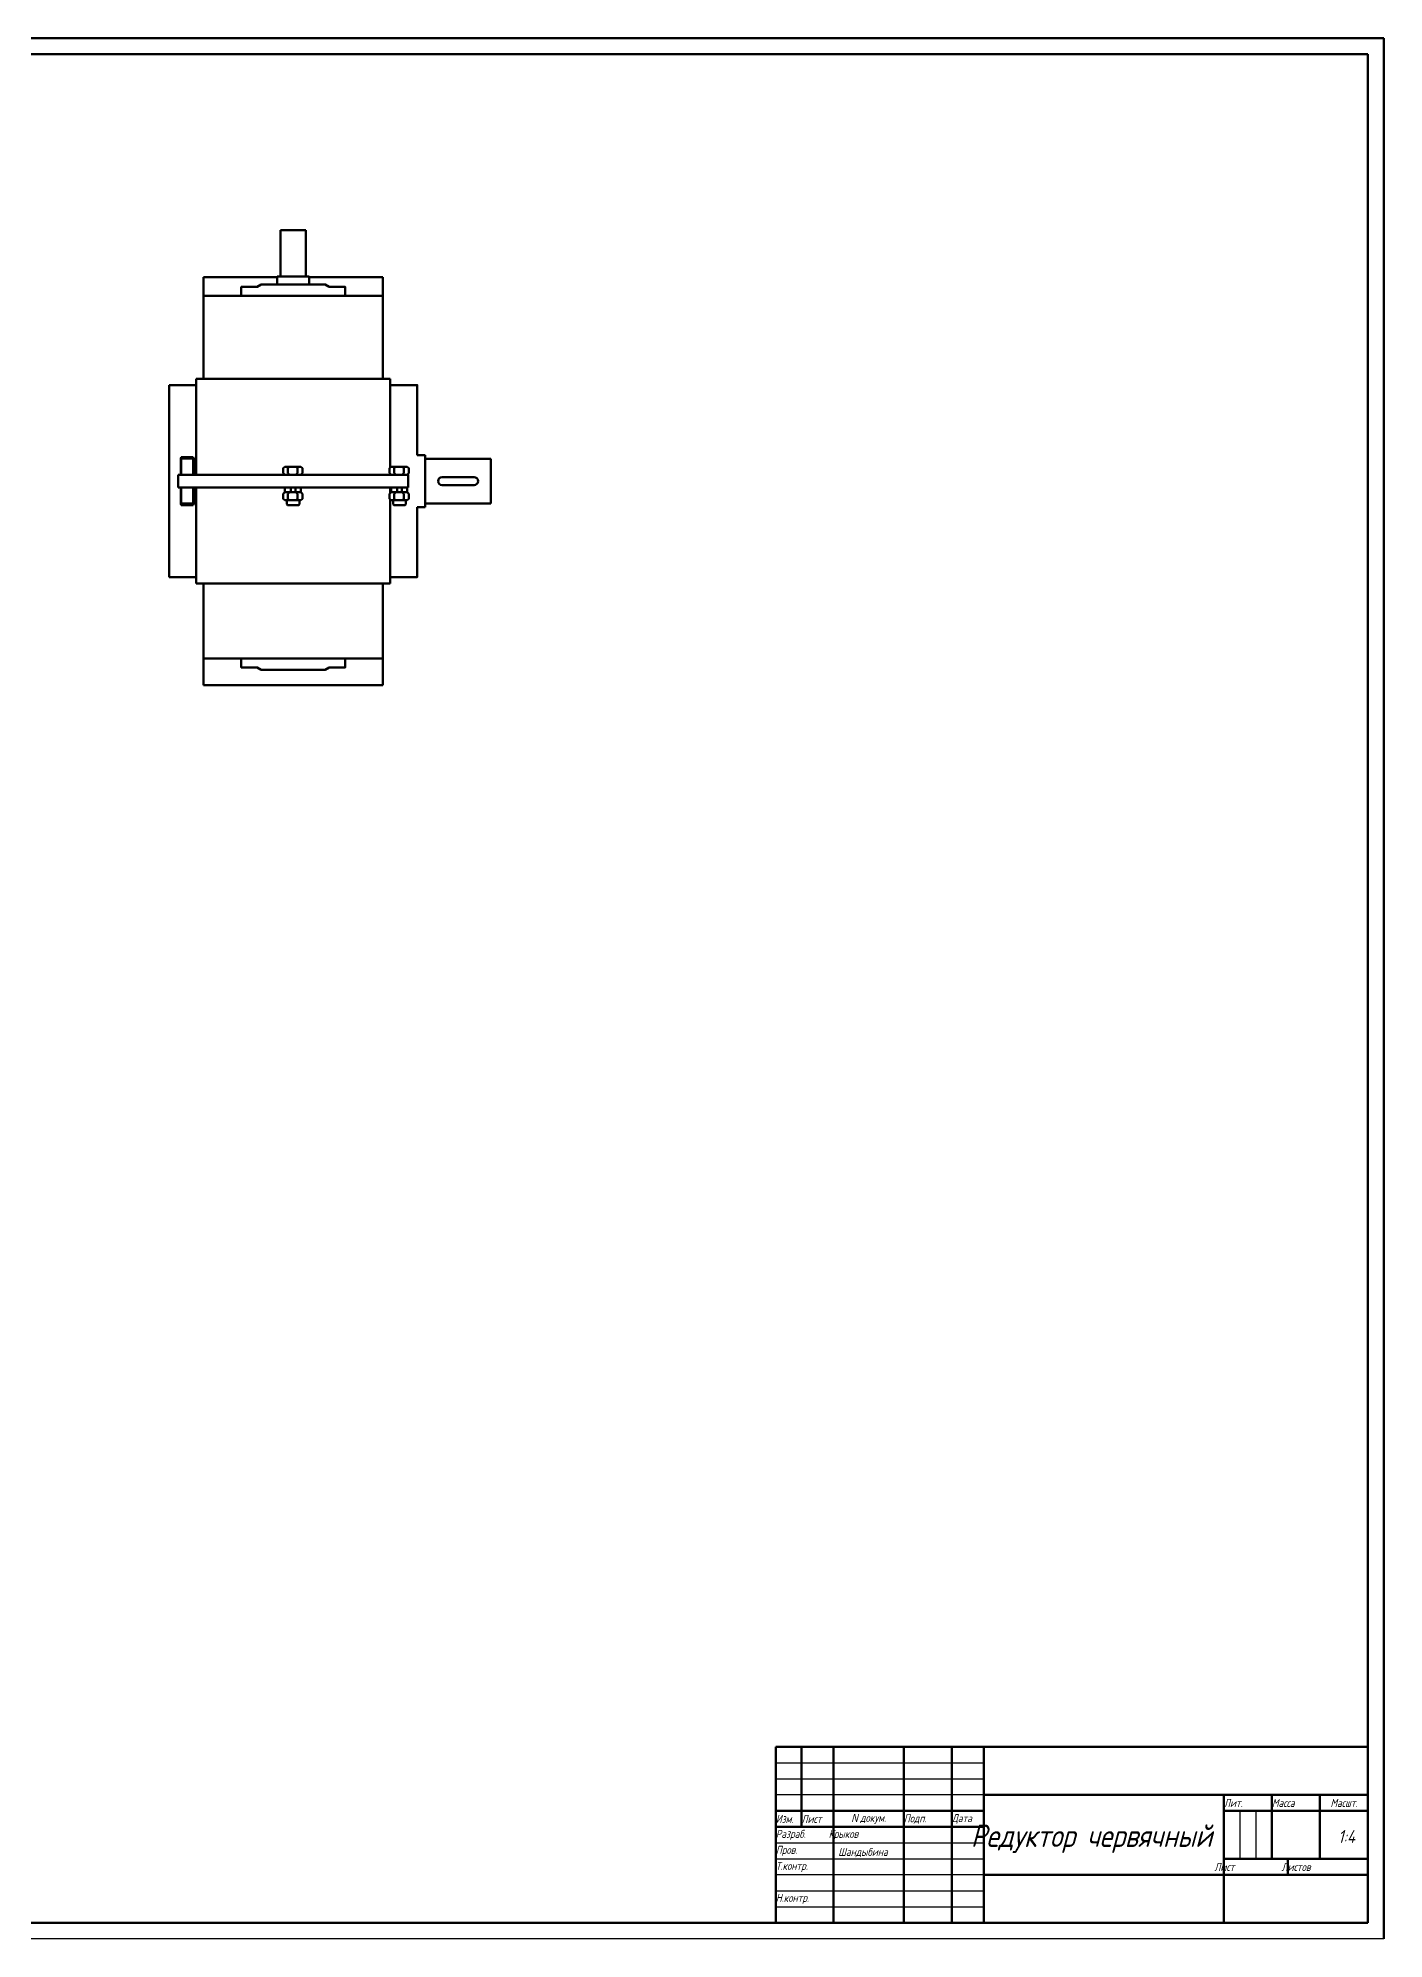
# Model space of a CAD drawing. Header units: millimetres. Extents: x -2503 to -1662, y -1923 to -1329.
# Drawn here: x -2083 to -1662, y -1923 to -1329 of the extents above; entities that cross this region are included whole.
import ezdxf

# ---------------------------------------------------------------- set-up
doc = ezdxf.new("R2010")
doc.units = ezdxf.units.MM
for name, color, linetype, lineweight in [('Основные', 7, 'Continuous', 53), ('РАМКА', 7, 'Continuous', 53), ('РАМКА1', 7, 'Continuous', 25), ('текст', 7, 'Continuous', 25), ('Тонкие', 7, 'Continuous', 25)]:
    doc.layers.add(name, color=color, linetype=linetype, lineweight=lineweight)
doc.styles.add('ADRF1', font='simplex.shx', dxfattribs={"width": 0.8, "oblique": 15})

msp = doc.modelspace()

# ---------------------------------------------------------------- linework, layer by layer
at = {"layer": 'Основные'}
for p, q in [((-1662.19, -1329.37), (-2503.19, -1329.37)), ((-1662.19, -1923.37), (-1662.19, -1329.37)), ((-1667.19, -1334.37), (-2483.19, -1334.37)), ((-1667.19, -1918.37), (-1667.19, -1334.37)), ((-2006.97, -1403.89), (-2006.97, -1389.39)), ((-2006.97, -1389.39), (-1998.97, -1389.39)), ((-1998.97, -1403.89), (-1998.97, -1389.39)), ((-2030.97, -1404.08), (-2030.97, -1406.39)), ((-2030.97, -1404.08), (-2007.97, -1404.08)), ((-2030.97, -1404.08), (-2007.97, -1404.08)), ((-2030.97, -1406.39), (-2030.97, -1409.89)), ((-1997.97, -1403.89), (-2007.97, -1403.89)), ((-2007.97, -1403.89), (-2007.97, -1404.08)), ((-2007.97, -1404.08), (-2007.97, -1406.39)), ((-2007.97, -1406.39), (-1997.97, -1406.39)), ((-2006.97, -1403.89), (-1998.97, -1403.89)), ((-1997.97, -1403.89), (-1997.97, -1404.08)), ((-1997.97, -1404.08), (-1974.97, -1404.08)), ((-1997.97, -1404.08), (-1997.97, -1406.39)), ((-1997.97, -1404.08), (-1974.97, -1404.08)), ((-1974.97, -1404.08), (-1974.97, -1406.39)), ((-1974.97, -1406.39), (-1974.97, -1409.89)), ((-2030.97, -1409.89), (-2030.97, -1435.83)), ((-2030.97, -1409.89), (-1974.97, -1409.89)), ((-2019.22, -1409.89), (-1986.72, -1409.89)), ((-1974.97, -1409.89), (-1974.97, -1435.83)), ((-1974.97, -1435.83), (-2033.25, -1435.83)), ((-2033.25, -1465.83), (-2033.25, -1435.83)), ((-1972.7, -1435.83), (-1974.97, -1435.83)), ((-1972.7, -1437.83), (-1972.7, -1435.83)), ((-2041.75, -1437.83), (-2033.25, -1437.83)), ((-2041.75, -1437.83), (-2041.75, -1497.83)), ((-1964.2, -1437.83), (-1972.7, -1437.83)), ((-1972.7, -1450.33), (-1972.7, -1463.64)), ((-2038.06, -1460.83), (-2037.92, -1460.33)), ((-2038.06, -1460.83), (-2034.06, -1460.79)), ((-2038.06, -1460.83), (-2038.06, -1465.83)), ((-2037.92, -1460.33), (-2034.27, -1460.33)), ((-2037.92, -1460.83), (-2037.92, -1465.83)), ((-2034.06, -1460.79), (-2034.27, -1460.33)), ((-2034.27, -1460.79), (-2034.27, -1465.83)), ((-2034.06, -1460.79), (-2034.06, -1465.83)), ((-1961.7, -1459.7), (-1964.2, -1459.7)), ((-1961.7, -1465.83), (-1961.7, -1459.7)), ((-1941.2, -1460.83), (-1961.7, -1460.83)), ((-1961.7, -1460.83), (-1961.7, -1465.83)), ((-1941.2, -1474.83), (-1941.2, -1460.83)), ((-2033.25, -1465.83), (-2038.87, -1465.83)), ((-2038.87, -1465.83), (-2038.87, -1469.83)), ((-2038.06, -1465.83), (-2034.06, -1465.83)), ((-2002.97, -1465.83), (-2033.25, -1465.83)), ((-2005.6, -1463.33), (-2006.1, -1463.83)), ((-2006.1, -1465.33), (-2006.1, -1463.83)), ((-2006.1, -1465.33), (-2005.6, -1465.83)), ((-2003.1, -1463.33), (-2005.6, -1463.33)), ((-2005.6, -1465.83), (-2000.6, -1465.83)), ((-2004.6, -1463.83), (-2004.1, -1463.33)), ((-2004.6, -1463.83), (-2004.6, -1465.33)), ((-2004.1, -1465.83), (-2004.6, -1465.33)), ((-2004.1, -1463.33), (-2002.1, -1463.33)), ((-2003.1, -1463.33), (-2000.6, -1463.33)), ((-2002.97, -1465.83), (-1972.7, -1465.83)), ((-2002.1, -1463.33), (-2001.6, -1463.83)), ((-2002.1, -1465.83), (-2001.6, -1465.33)), ((-2001.6, -1465.33), (-2001.6, -1463.83)), ((-2000.6, -1463.33), (-2000.1, -1463.83)), ((-2000.6, -1465.83), (-2000.1, -1465.33)), ((-2000.1, -1465.33), (-2000.1, -1463.83)), ((-1990.46, -1465.83), (-1990.21, -1465.83)), ((-1990.21, -1465.83), (-1985.46, -1465.83)), ((-1990.21, -1465.83), (-1990.21, -1465.83)), ((-1972.38, -1463.33), (-1972.88, -1463.83)), ((-1972.88, -1465.33), (-1972.88, -1463.83)), ((-1972.88, -1465.33), (-1972.38, -1465.83)), ((-1972.7, -1465.52), (-1972.7, -1465.83)), ((-1972.7, -1465.83), (-1967.07, -1465.83)), ((-1969.88, -1463.33), (-1972.38, -1463.33)), ((-1972.38, -1465.83), (-1967.38, -1465.83)), ((-1971.38, -1463.83), (-1970.88, -1463.33)), ((-1971.38, -1463.83), (-1971.38, -1465.33)), ((-1970.88, -1465.83), (-1971.38, -1465.33)), ((-1970.88, -1463.33), (-1968.88, -1463.33)), ((-1969.88, -1463.33), (-1967.38, -1463.33)), ((-1968.88, -1463.33), (-1968.38, -1463.83)), ((-1968.88, -1465.83), (-1968.38, -1465.33)), ((-1968.38, -1465.33), (-1968.38, -1463.83)), ((-1967.38, -1463.33), (-1966.88, -1463.83)), ((-1967.38, -1465.83), (-1966.88, -1465.33)), ((-1967.07, -1465.83), (-1967.07, -1469.83)), ((-1966.88, -1465.33), (-1966.88, -1463.83)), ((-1961.7, -1465.83), (-1961.7, -1469.83)), ((-1956.45, -1466.58), (-1946.45, -1466.58)), ((-2033.25, -1469.83), (-2038.87, -1469.83)), ((-2038.06, -1469.83), (-2038.06, -1474.83)), ((-2037.92, -1469.83), (-2037.92, -1474.83)), ((-2034.27, -1469.83), (-2034.27, -1474.83)), ((-2034.06, -1469.83), (-2034.06, -1474.83)), ((-2033.25, -1499.83), (-2033.25, -1469.83)), ((-2033.25, -1469.83), (-2003.97, -1469.83)), ((-2005.6, -1471.33), (-2006.1, -1471.83)), ((-2006.1, -1473.33), (-2006.1, -1471.83)), ((-2005.6, -1471.33), (-2005.6, -1469.83)), ((-2000.6, -1471.33), (-2005.6, -1471.33)), ((-2003.1, -1471.33), (-2005.6, -1471.33)), ((-2004.6, -1471.83), (-2004.1, -1471.33)), ((-2004.6, -1471.83), (-2004.6, -1473.33)), ((-2004.1, -1471.33), (-2002.1, -1471.33)), ((-2003.97, -1469.83), (-2001.97, -1469.83)), ((-2003.72, -1469.83), (-2003.72, -1471.33)), ((-2003.1, -1471.33), (-2000.6, -1471.33)), ((-2002.97, -1469.83), (-1972.7, -1469.83)), ((-2002.22, -1469.83), (-2002.22, -1471.33)), ((-2002.1, -1471.33), (-2001.6, -1471.83)), ((-2001.6, -1473.33), (-2001.6, -1471.83)), ((-2000.6, -1471.33), (-2000.6, -1469.83)), ((-2000.6, -1471.33), (-2000.1, -1471.83)), ((-2000.1, -1473.33), (-2000.1, -1471.83)), ((-1991.58, -1469.83), (-1988.58, -1469.83)), ((-1988.83, -1469.83), (-1986.83, -1469.83)), ((-1987.08, -1469.83), (-1984.08, -1469.83)), ((-1972.38, -1471.33), (-1972.88, -1471.83)), ((-1972.88, -1471.83), (-1972.88, -1473.33)), ((-1972.7, -1469.83), (-1972.7, -1471.64)), ((-1972.7, -1469.83), (-1967.07, -1469.83)), ((-1972.38, -1471.33), (-1972.38, -1469.83)), ((-1967.38, -1471.33), (-1972.38, -1471.33)), ((-1969.88, -1471.33), (-1972.38, -1471.33)), ((-1971.38, -1471.83), (-1970.88, -1471.33)), ((-1971.38, -1471.83), (-1971.38, -1473.33)), ((-1970.88, -1471.33), (-1968.88, -1471.33)), ((-1970.51, -1469.83), (-1970.51, -1471.33)), ((-1969.88, -1471.33), (-1967.38, -1471.33)), ((-1969.01, -1469.83), (-1969.01, -1471.33)), ((-1968.88, -1471.33), (-1968.38, -1471.83)), ((-1968.38, -1473.33), (-1968.38, -1471.83)), ((-1967.38, -1471.33), (-1967.38, -1469.83)), ((-1967.38, -1471.33), (-1966.88, -1471.83)), ((-1966.88, -1473.33), (-1966.88, -1471.83)), ((-1961.7, -1475.95), (-1961.7, -1469.83)), ((-1961.7, -1469.83), (-1961.7, -1474.83)), ((-1956.45, -1469.08), (-1946.45, -1469.08)), ((-2038.06, -1474.83), (-2034.06, -1474.83)), ((-2038.06, -1474.83), (-2037.92, -1475.33)), ((-2034.27, -1475.33), (-2037.92, -1475.33)), ((-2034.06, -1474.83), (-2034.27, -1475.33)), ((-2006.1, -1473.33), (-2005.6, -1473.83)), ((-2005.6, -1473.83), (-2000.6, -1473.83)), ((-2004.97, -1473.83), (-2004.97, -1475.08)), ((-2004.97, -1475.08), (-2004.72, -1475.33)), ((-2001.22, -1475.33), (-2004.72, -1475.33)), ((-2004.1, -1473.83), (-2004.6, -1473.33)), ((-2002.1, -1473.83), (-2001.6, -1473.33)), ((-2000.97, -1475.08), (-2001.22, -1475.33)), ((-2000.97, -1473.83), (-2000.97, -1475.08)), ((-2000.6, -1473.83), (-2000.1, -1473.33)), ((-1972.88, -1473.33), (-1972.38, -1473.83)), ((-1972.7, -1473.52), (-1972.7, -1485.33)), ((-1972.38, -1473.83), (-1967.38, -1473.83)), ((-1971.76, -1473.83), (-1971.76, -1475.08)), ((-1971.76, -1475.08), (-1971.51, -1475.33)), ((-1968.01, -1475.33), (-1971.51, -1475.33)), ((-1970.88, -1473.83), (-1971.38, -1473.33)), ((-1968.88, -1473.83), (-1968.38, -1473.33)), ((-1967.76, -1475.08), (-1968.01, -1475.33)), ((-1967.76, -1473.83), (-1967.76, -1475.08)), ((-1967.38, -1473.83), (-1966.88, -1473.33)), ((-1961.7, -1475.95), (-1964.2, -1475.95)), ((-1941.2, -1474.83), (-1961.7, -1474.83)), ((-2041.75, -1497.83), (-2033.25, -1497.83)), ((-1972.7, -1499.83), (-2033.25, -1499.83)), ((-2030.97, -1499.83), (-2033.25, -1499.83)), ((-2030.97, -1499.83), (-2030.97, -1523.27)), ((-1972.7, -1499.83), (-1974.97, -1499.83)), ((-1974.97, -1499.83), (-1974.97, -1523.27)), ((-1972.7, -1497.83), (-1972.7, -1499.83)), ((-1964.2, -1497.83), (-1972.7, -1497.83)), ((-2030.97, -1523.27), (-1974.97, -1523.27)), ((-2030.97, -1523.27), (-2030.97, -1526.77)), ((-2019.22, -1523.27), (-1986.72, -1523.27)), ((-1974.97, -1523.27), (-1974.97, -1526.77)), ((-2030.97, -1526.77), (-2030.97, -1531.58)), ((-2030.97, -1531.58), (-1974.97, -1531.58)), ((-2007.97, -1526.77), (-1997.97, -1526.77)), ((-1974.97, -1526.77), (-1974.97, -1531.58)), ((-1667.19, -1863.37), (-1667.19, -1918.37)), ((-1707.19, -1883.37), (-1712.19, -1883.37)), ((-1707.19, -1883.37), (-1667.19, -1883.37)), ((-1712.19, -1898.37), (-1667.19, -1898.37)), ((-1712.19, -1918.37), (-1667.19, -1918.37))]:
    msp.add_line(p, q, dxfattribs=at)
for points in [[(-2019.22, -1409.89), (-2019.22, -1407.14), (-2014.22, -1407.14), (-2012.97, -1406.39), (-2007.97, -1406.39)], [(-1997.97, -1406.39), (-1992.97, -1406.39), (-1991.72, -1407.14), (-1986.72, -1407.14), (-1986.72, -1409.89)], [(-1972.7, -1450.33), (-1972.7, -1437.83), (-1964.2, -1437.83), (-1964.2, -1459.7)], [(-1964.2, -1475.95), (-1964.2, -1497.83), (-1972.7, -1497.83), (-1972.7, -1485.33)], [(-2019.22, -1523.27), (-2019.22, -1526.02), (-2014.22, -1526.02), (-2012.97, -1526.77), (-2007.97, -1526.77)], [(-1997.97, -1526.77), (-1992.97, -1526.77), (-1991.72, -1526.02), (-1986.72, -1526.02), (-1986.72, -1523.27)], [(-1667.19, -1918.37), (-2483.19, -1918.37)]]:
    msp.add_lwpolyline(points, dxfattribs=at)
for centre, start, end in [((-1956.45, -1467.83), 90, 270), ((-1946.45, -1467.83), 270, 90)]:
    msp.add_arc(centre, 1.25, start, end, dxfattribs=at)
at = {"layer": 'РАМКА'}
for p, q in [((-1852.19, -1863.37), (-1852.19, -1918.37)), ((-1667.19, -1863.37), (-1852.19, -1863.37)), ((-1844.19, -1863.37), (-1844.19, -1888.37)), ((-1834.19, -1863.37), (-1834.19, -1918.37)), ((-1812.19, -1863.37), (-1812.19, -1918.37)), ((-1797.19, -1863.37), (-1797.19, -1918.37)), ((-1787.19, -1863.37), (-1787.19, -1918.37)), ((-1787.19, -1878.37), (-1667.19, -1878.37)), ((-1712.19, -1878.37), (-1712.19, -1918.37)), ((-1697.19, -1878.37), (-1697.19, -1898.37)), ((-1682.19, -1878.37), (-1682.19, -1898.37)), ((-1852.19, -1883.37), (-1787.19, -1883.37)), ((-1852.19, -1888.37), (-1787.19, -1888.37)), ((-1692.19, -1898.37), (-1692.19, -1903.37)), ((-1787.19, -1903.37), (-1667.19, -1903.37))]:
    msp.add_line(p, q, dxfattribs=at)
at = {"layer": 'РАМКА1'}
for p, q in [((-1852.19, -1868.37), (-1787.19, -1868.37)), ((-1852.19, -1873.37), (-1787.19, -1873.37)), ((-1787.19, -1878.37), (-1852.19, -1878.37)), ((-1707.19, -1883.37), (-1707.19, -1898.37)), ((-1702.19, -1883.37), (-1702.19, -1898.37)), ((-1852.19, -1893.37), (-1787.19, -1893.37)), ((-1852.19, -1898.37), (-1787.19, -1898.37)), ((-1787.19, -1903.37), (-1852.19, -1903.37)), ((-1852.19, -1908.37), (-1787.19, -1908.37)), ((-1852.19, -1913.37), (-1787.19, -1913.37)), ((-1662.19, -1923.37), (-2503.19, -1923.37))]:
    msp.add_line(p, q, dxfattribs=at)
at = {"layer": 'Тонкие'}
for p, q in [((-2004.72, -1475.33), (-2004.72, -1473.83)), ((-2001.22, -1473.83), (-2001.22, -1475.33)), ((-1971.51, -1475.33), (-1971.51, -1473.83)), ((-1968.01, -1473.83), (-1968.01, -1475.33))]:
    msp.add_line(p, q, dxfattribs=at)

# ---------------------------------------------------------------- texts
at = {"layer": 'текст', "attachment_point": 5, "style": 'ADRF1'}
for s, insert, char_height, width in [('\\pxqj;Лит.', (-1704.69, -1880.87), 2.5, 15), ('\\pxqj;Масса', (-1689.69, -1880.87), 2.5, 15), ('Масшт.', (-1674.69, -1880.87), 2.5, 15), ('\\pxqj;Изм.', (-1848.19, -1885.87), 2.5, 8), ('\\pxqj;Лист', (-1839.19, -1885.87), 2.5, 10), ('{\\fArial|b0|i0|c0|p34;N\\fArial|b0|i0|c204|p34; }докум.', (-1823.19, -1885.87), 2.5, 22), ('\\pxqj;Подп.', (-1804.69, -1885.87), 2.5, 15), ('\\pxqj;Дата', (-1792.19, -1885.87), 2.5, 10), ('Редуктор червячный', (-1753.57, -1892.07), 7, 75), ('\\pxqj;Разраб.', (-1843.19, -1890.87), 2.5, 18), ('\\pxqj;Пров.', (-1843.19, -1895.87), 2.5, 18), ('\\pxqj;Крыков', (-1826.69, -1890.87), 2.5, 18), ('1:4', (-1673.88, -1891.36), 4, 15), ('\\pxqj;Т.контр.', (-1843.19, -1900.87), 2.5, 18), ('\\pxqj;Шандыбина', (-1823.69, -1896.37), 2.5, 18), ('\\pxqj;Лист ', (-1705.19, -1900.87), 2.5, 20), ('\\pxqj;Листов', (-1681.69, -1900.87), 2.5, 25), ('\\pxqj;Н.контр.', (-1843.19, -1910.87), 2.5, 18)]:
    msp.add_mtext(s, dxfattribs=dict(at, insert=insert, char_height=char_height, width=width))

doc.saveas('drawing.dxf')
